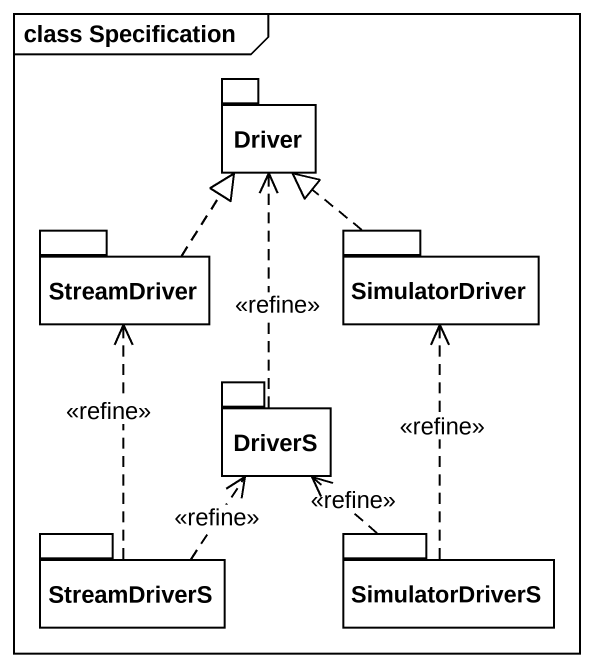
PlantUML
@startuml
mainframe class Specification
package Driver #FFFFFF {
}
package StreamDriver #FFFFFF {
}
package SimulatorDriver #FFFFFF {
}
package DriverS #FFFFFF {
}
package StreamDriverS #FFFFFF {
}
package SimulatorDriverS #FFFFFF {
}
StreamDriver .up.|> Driver
SimulatorDriver .up.|> Driver
DriverS .up.> Driver : <<refine>>
StreamDriverS .up.> StreamDriver : <<refine>>
StreamDriverS .up.> DriverS : <<refine>>
SimulatorDriverS .up.> SimulatorDriver : <<refine>>
SimulatorDriverS .up.> DriverS : <<refine>>
@enduml
